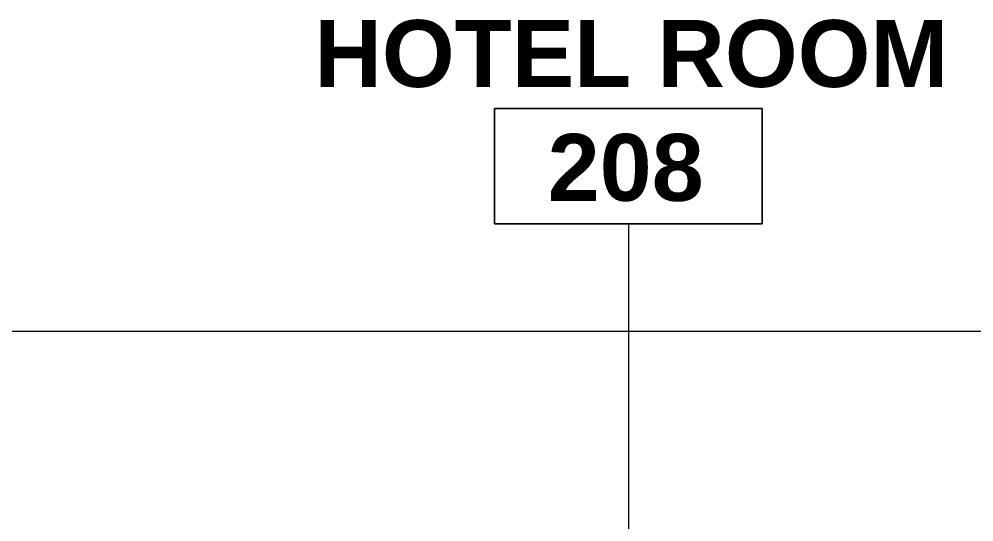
# Model space of a CAD drawing. Header units: inches. Extents: x -1176 to 1507, y -2563 to 978.
# Drawn here: x -456.4 to -392.2, y 564.9 to 598.7 of the extents above; entities that cross this region are included whole.
import ezdxf

# ---------------------------------------------------------------- set-up
doc = ezdxf.new("R2010")
doc.units = ezdxf.units.IN
doc.header["$MEASUREMENT"] = 0
doc.layers.add('A-AREA-IDEN', color=2, linetype='Continuous', lineweight=9)
doc.layers.add('A-FLOR', color=192, linetype='Continuous', lineweight=18)
doc.styles.add('Swis721 Lt BT_B', font='', dxfattribs={"height": 4.5})
doc.styles.get('Swis721 Lt BT_B').set_extended_font_data('Swis721 Lt BT', bold=True)

# ---------------------------------------------------------------- blocks, each defined once
blk = doc.blocks.new('Room Tag - Room Name and Number-3379422-2nd Floor Power _ Signal')
at = {"layer": 'A-AREA-IDEN'}
for p, q in [((-0.1881, -0.1636), (-0.1881, -0.0018)), ((-0.1881, -0.0018), (0.1869, -0.0018)), ((0.1869, -0.0018), (-0.1881, -0.0018)), ((-0.1881, -0.0018), (-0.1881, -0.1636)), ((0.1869, -0.0018), (0.1869, -0.1636)), ((0.1869, -0.1636), (0.1869, -0.0018)), ((0.1869, -0.1636), (-0.1881, -0.1636)), ((-0.1881, -0.1636), (0.1869, -0.1636))]:
    blk.add_line(p, q, dxfattribs=at)

msp = doc.modelspace()

# ---------------------------------------------------------------- linework, layer by layer
at = {"layer": 'A-AREA-IDEN'}
msp.add_line((-415.422, 535.668), (-415.422, 584.924), dxfattribs=at)
at = {"layer": 'A-FLOR'}
msp.add_line((-5.285, 577.684), (-473.093, 577.684), dxfattribs=at)

# ---------------------------------------------------------------- block references
at = {"layer": 'A-AREA-IDEN', "xscale": 47.99999999999997, "yscale": 47.99999999999997, "zscale": 47.99999999999997}
msp.add_blockref('Room Tag - Room Name and Number-3379422-2nd Floor Power _ Signal', (-415.428, 592.775), dxfattribs=at)

# ---------------------------------------------------------------- texts
at = {"layer": 'A-AREA-IDEN', "char_height": 4.5, "attachment_point": 1, "style": 'Swis721 Lt BT_B'}
for s, insert, width in [('HOTEL ROOM', (-436.55, 598.633), 51.0555), ('208', (-420.875, 590.974), 12.726)]:
    msp.add_mtext(s, dxfattribs=dict(at, insert=insert, width=width))

doc.saveas('drawing.dxf')
